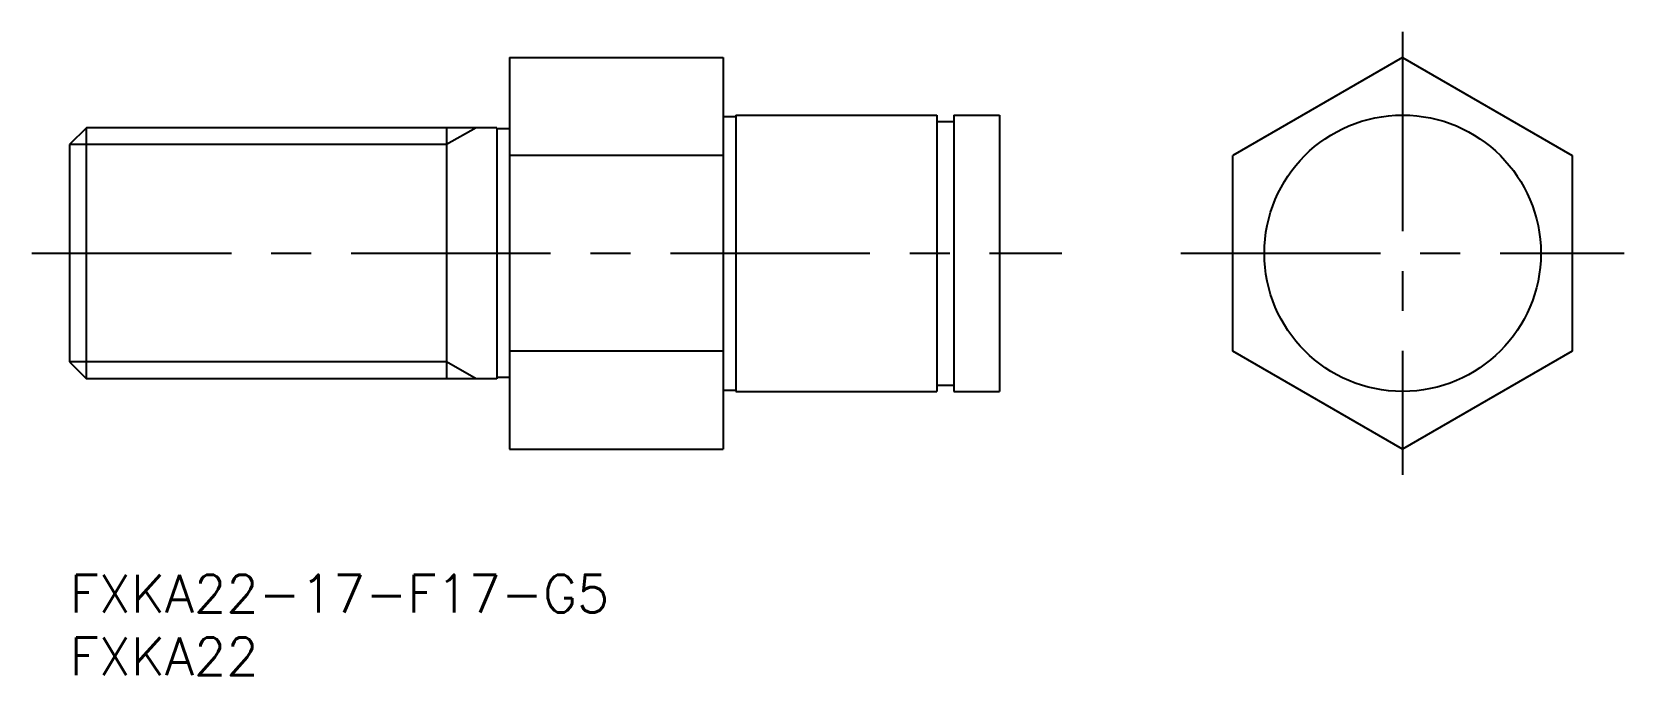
# Model space of a CAD drawing. Extents: x -3 to 124, y -8 to 43.
import ezdxf

# ---------------------------------------------------------------- set-up
doc = ezdxf.new("R2010")
doc.units = 0
doc.header["$LTSCALE"] = 0.5
doc.linetypes.add('CENTER', pattern=[50.8, 31.75, -6.35, 6.35, -6.35])
for name, color, linetype in [('MSM_CENTER', 1, 'CENTER'), ('MSM_CONTINUOUS', 7, 'CONTINUOUS'), ('MSM_NARROW', 5, 'CONTINUOUS'), ('MSM_PART_NUMBER', 7, 'CONTINUOUS')]:
    doc.layers.add(name, color=color, linetype=linetype)
doc.styles.get("Standard").update_dxf_attribs({"font": 'txt.shx', "height": 3, "bigfont": 'bigfont.shx'})

# ---------------------------------------------------------------- blocks, each defined once
blk = doc.blocks.new('*U9')
at = {"layer": 'MSM_PART_NUMBER'}
blk.add_text('FXKA22-17-F17-G5', height=3, dxfattribs=at).set_placement((0, -3))
blk = doc.blocks.new('*U10')
at = {"layer": 'MSM_PART_NUMBER'}
blk.add_text('FXKA22', height=3, dxfattribs=at).set_placement((0, -8))

msp = doc.modelspace()

# ---------------------------------------------------------------- linework, layer by layer
at = {"layer": 'MSM_CENTER'}
for p, q in [((106.06, 43.22), (106.06, 7.96)), ((-3, 25.59), (78.95, 25.59)), ((88.42, 25.59), (123.69, 25.59))]:
    msp.add_line(p, q, dxfattribs=at)
at = {"layer": 'MSM_CONTINUOUS'}
for p, q in [((35, 41.18), (35, 10)), ((35, 41.18), (52, 41.18)), ((52, 41.18), (52, 10)), ((106.06, 41.18), (92.56, 33.38)), ((106.06, 41.18), (119.56, 33.38)), ((1.35, 35.59), (0, 34.24)), ((34, 35.59), (1.35, 35.59)), ((1.35, 15.59), (1.35, 35.59)), ((30, 35.59), (30, 15.59)), ((34, 35.59), (34, 15.59)), ((35, 35.49), (34, 35.49)), ((52, 36.49), (53, 36.49)), ((53, 36.59), (69, 36.59)), ((53, 36.59), (53, 14.59)), ((69, 36.59), (69, 14.59)), ((69, 36.09), (70.35, 36.09)), ((70.35, 36.59), (74, 36.59)), ((70.35, 36.59), (70.35, 14.59)), ((74, 36.59), (74, 14.59)), ((0, 34.24), (0, 16.94)), ((52, 33.38), (35, 33.38)), ((92.56, 17.79), (92.56, 33.38)), ((119.56, 33.38), (119.56, 17.79)), ((52, 17.79), (35, 17.79)), ((106.06, 10), (92.56, 17.79)), ((119.56, 17.79), (106.06, 10)), ((0, 16.94), (1.35, 15.59)), ((34, 15.59), (1.35, 15.59)), ((35, 15.69), (34, 15.69)), ((52, 14.69), (53, 14.69)), ((53, 14.59), (69, 14.59)), ((69, 15.09), (70.35, 15.09)), ((70.35, 14.59), (74, 14.59)), ((35, 10), (52, 10))]:
    msp.add_line(p, q, dxfattribs=at)
msp.add_circle((106.06, 25.59), 11, dxfattribs=at)
at = {"layer": 'MSM_NARROW'}
for p, q in [((32.34, 35.59), (30, 34.24)), ((30, 34.24), (0, 34.24)), ((30, 16.94), (0, 16.94)), ((32.34, 15.59), (30, 16.94))]:
    msp.add_line(p, q, dxfattribs=at)

# ---------------------------------------------------------------- block references
at = {"layer": 'MSM_CONTINUOUS'}
for name in ['*U9', '*U10']:
    msp.add_blockref(name, (0, 0), dxfattribs=at)

doc.saveas('drawing.dxf')
